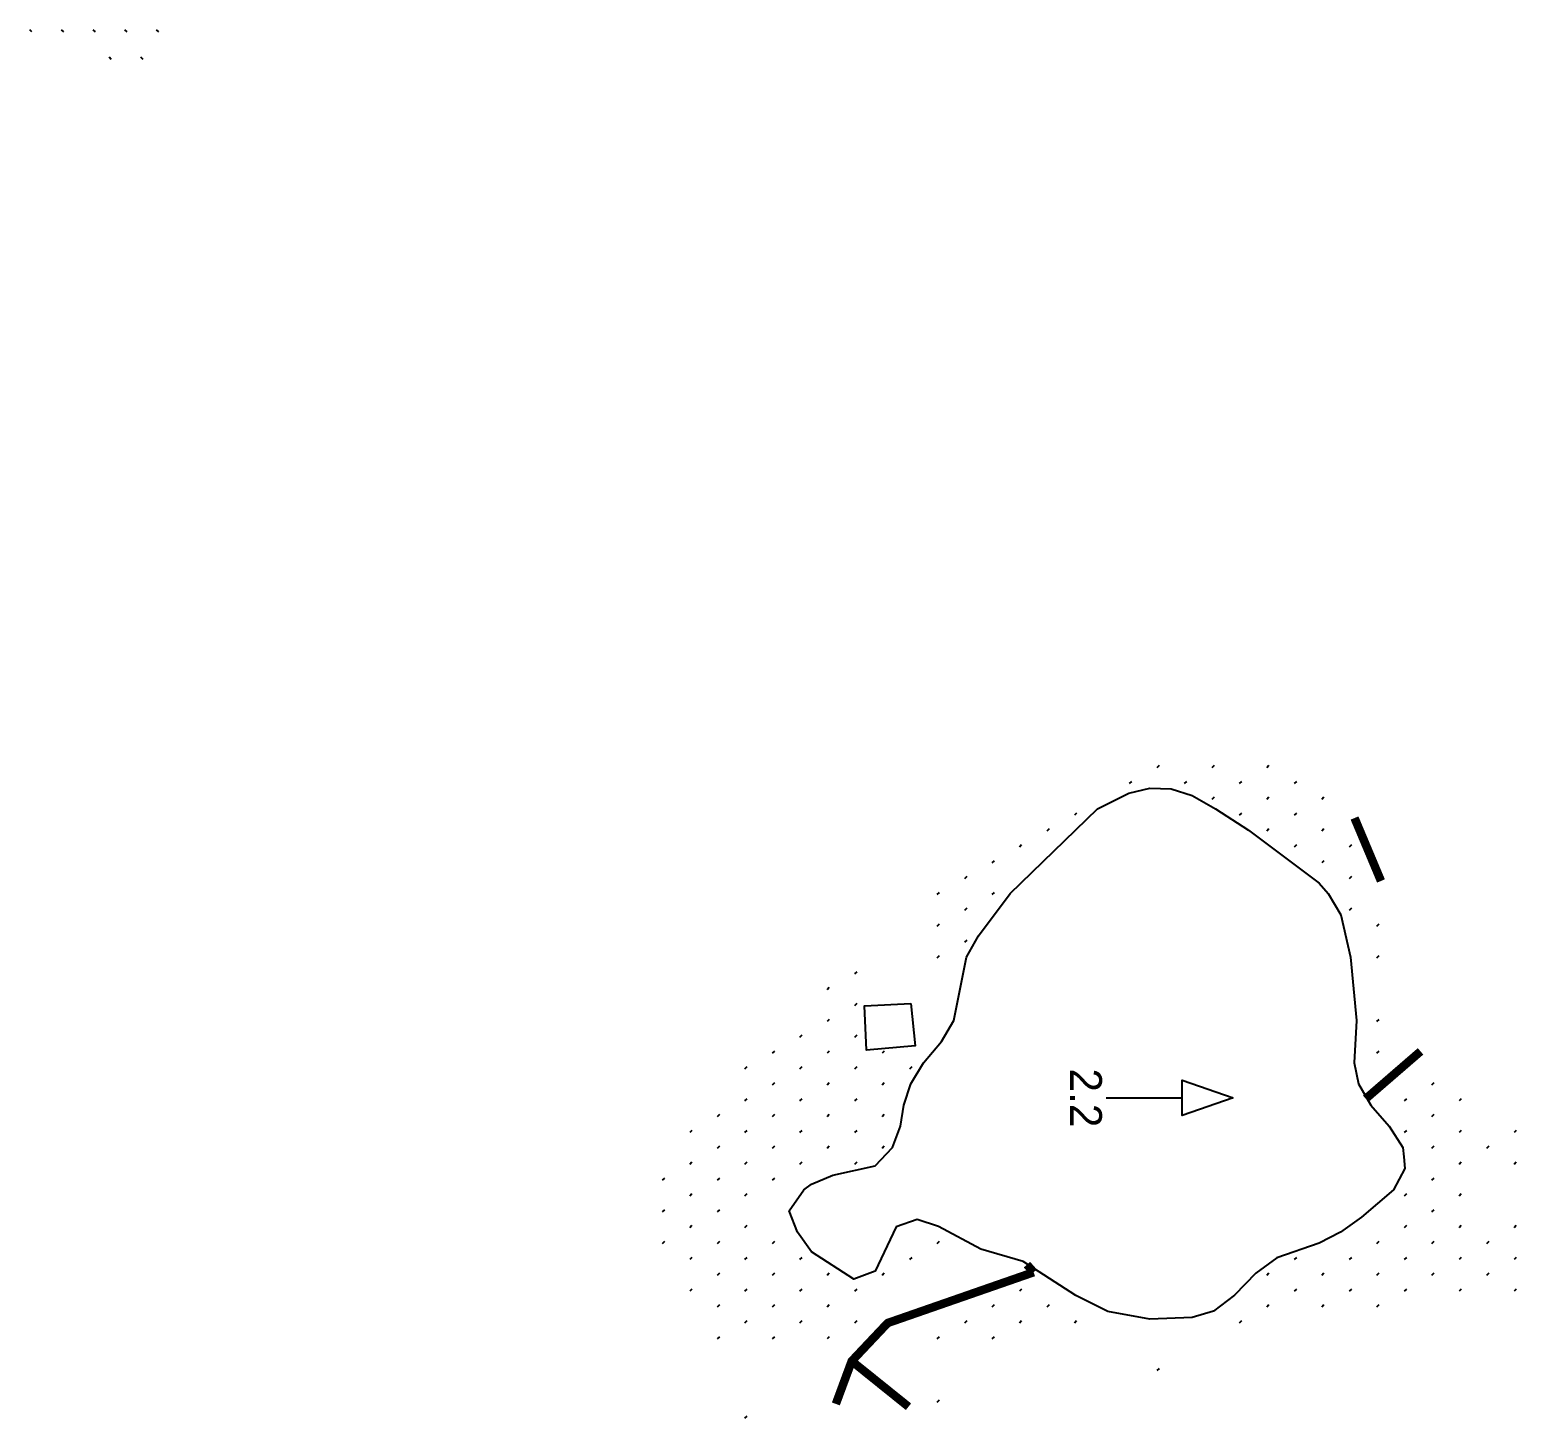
# Model space of a CAD drawing. Header units: millimetres. Extents: x -1 to 1201, y -1 to 901.
# Drawn here: x 844.8 to 985.3, y 173.6 to 304.9 of the extents above; entities that cross this region are included whole.
import ezdxf
from ezdxf.enums import TextEntityAlignment as Align

# ---------------------------------------------------------------- set-up
doc = ezdxf.new("R2010")
doc.units = ezdxf.units.MM
doc.layers.add('ETCH', color=7, linetype='CONTINUOUS')
doc.layers.add('SCORE', color=5, linetype='CONTINUOUS')

msp = doc.modelspace()

# ---------------------------------------------------------------- linework, layer by layer
at = {"layer": 'ETCH'}
for points in [[(844.972, 304.684), (844.76, 304.896)], [(847.972, 304.684), (847.76, 304.896)], [(850.972, 304.684), (850.76, 304.896)], [(853.972, 304.684), (853.76, 304.896)], [(856.972, 304.684), (856.76, 304.896)], [(852.472, 302.086), (852.26, 302.298)], [(855.472, 302.086), (855.26, 302.298)], [(951.534, 235.341), (951.322, 235.128)], [(956.73, 235.341), (956.518, 235.128)], [(961.926, 235.341), (961.714, 235.128)], [(948.936, 233.841), (948.724, 233.628)], [(954.132, 233.841), (953.92, 233.628)], [(959.328, 233.841), (959.116, 233.628)], [(964.524, 233.841), (964.312, 233.628)], [(956.73, 232.341), (956.518, 232.128)], [(961.926, 232.341), (961.714, 232.128)], [(967.122, 232.341), (966.91, 232.128)], [(943.74, 230.841), (943.528, 230.628)], [(959.328, 230.841), (959.116, 230.628)], [(964.524, 230.841), (964.312, 230.628)], [(941.142, 229.341), (940.93, 229.128)], [(961.926, 229.341), (961.714, 229.128)], [(967.122, 229.341), (966.91, 229.128)], [(938.544, 227.841), (938.332, 227.628)], [(964.524, 227.841), (964.312, 227.628)], [(969.72, 227.841), (969.508, 227.628)], [(935.946, 226.341), (935.734, 226.128)], [(967.122, 226.341), (966.91, 226.128)], [(933.348, 224.841), (933.136, 224.628)], [(969.72, 224.841), (969.508, 224.628)], [(930.75, 223.341), (930.538, 223.128)], [(935.946, 223.341), (935.734, 223.128)], [(933.348, 221.841), (933.136, 221.628)], [(969.72, 221.841), (969.508, 221.628)], [(930.75, 220.341), (930.538, 220.128)], [(972.318, 220.341), (972.106, 220.128)], [(933.348, 218.841), (933.136, 218.628)], [(930.75, 217.341), (930.538, 217.128)], [(972.318, 217.341), (972.106, 217.128)], [(922.956, 215.841), (922.744, 215.628)], [(920.358, 214.341), (920.146, 214.128)], [(922.956, 212.841), (922.744, 212.628)], [(920.358, 211.341), (920.146, 211.128)], [(972.318, 211.341), (972.106, 211.128)], [(917.76, 209.841), (917.548, 209.628)], [(922.956, 209.841), (922.744, 209.628)], [(915.162, 208.341), (914.95, 208.128)], [(920.358, 208.341), (920.146, 208.128)], [(925.554, 208.341), (925.342, 208.128)], [(972.318, 208.341), (972.106, 208.128)], [(912.564, 206.841), (912.352, 206.628)], [(917.76, 206.841), (917.548, 206.628)], [(922.956, 206.841), (922.744, 206.628)], [(928.152, 206.841), (927.94, 206.628)], [(915.162, 205.341), (914.95, 205.128)], [(920.358, 205.341), (920.146, 205.128)], [(925.554, 205.341), (925.342, 205.128)], [(977.514, 205.341), (977.302, 205.128)], [(912.564, 203.841), (912.352, 203.628)], [(917.76, 203.841), (917.548, 203.628)], [(922.956, 203.841), (922.744, 203.628)], [(946.529, 203.915), (953.729, 203.915)], [(974.916, 203.841), (974.704, 203.628)], [(980.112, 203.841), (979.9, 203.628)], [(909.966, 202.341), (909.754, 202.128)], [(915.162, 202.341), (914.95, 202.128)], [(920.358, 202.341), (920.146, 202.128)], [(925.554, 202.341), (925.342, 202.128)], [(977.514, 202.341), (977.302, 202.128)], [(907.368, 200.841), (907.156, 200.628)], [(912.564, 200.841), (912.352, 200.628)], [(917.76, 200.841), (917.548, 200.628)], [(922.956, 200.841), (922.744, 200.628)], [(974.916, 200.841), (974.704, 200.628)], [(980.112, 200.841), (979.9, 200.628)], [(985.308, 200.841), (985.096, 200.628)], [(909.966, 199.341), (909.754, 199.128)], [(915.162, 199.341), (914.95, 199.128)], [(920.358, 199.341), (920.146, 199.128)], [(925.554, 199.341), (925.342, 199.128)], [(977.514, 199.341), (977.302, 199.128)], [(982.71, 199.341), (982.498, 199.128)], [(907.368, 197.841), (907.156, 197.628)], [(912.564, 197.841), (912.352, 197.628)], [(917.76, 197.841), (917.548, 197.628)], [(922.956, 197.841), (922.744, 197.628)], [(980.112, 197.841), (979.9, 197.628)], [(985.308, 197.841), (985.096, 197.628)], [(904.77, 196.341), (904.558, 196.128)], [(909.966, 196.341), (909.754, 196.128)], [(915.162, 196.341), (914.95, 196.128)], [(977.514, 196.341), (977.302, 196.128)], [(907.368, 194.841), (907.156, 194.628)], [(912.564, 194.841), (912.352, 194.628)], [(974.916, 194.841), (974.704, 194.628)], [(980.112, 194.841), (979.9, 194.628)], [(904.77, 193.341), (904.558, 193.128)], [(909.966, 193.341), (909.754, 193.128)], [(977.514, 193.341), (977.302, 193.128)], [(907.368, 191.841), (907.156, 191.628)], [(912.564, 191.841), (912.352, 191.628)], [(974.916, 191.841), (974.704, 191.628)], [(980.112, 191.841), (979.9, 191.628)], [(985.308, 191.841), (985.096, 191.628)], [(904.77, 190.341), (904.558, 190.128)], [(909.966, 190.341), (909.754, 190.128)], [(915.162, 190.341), (914.95, 190.128)], [(930.75, 190.341), (930.538, 190.128)], [(972.318, 190.341), (972.106, 190.128)], [(977.514, 190.341), (977.302, 190.128)], [(982.71, 190.341), (982.498, 190.128)], [(907.368, 188.841), (907.156, 188.628)], [(912.564, 188.841), (912.352, 188.628)], [(917.76, 188.841), (917.548, 188.628)], [(928.152, 188.841), (927.94, 188.628)], [(964.524, 188.841), (964.312, 188.628)], [(969.72, 188.841), (969.508, 188.628)], [(974.916, 188.841), (974.704, 188.628)], [(980.112, 188.841), (979.9, 188.628)], [(985.308, 188.841), (985.096, 188.628)], [(909.966, 187.341), (909.754, 187.128)], [(915.162, 187.341), (914.95, 187.128)], [(920.358, 187.341), (920.146, 187.128)], [(925.554, 187.341), (925.342, 187.128)], [(961.926, 187.341), (961.714, 187.128)], [(967.122, 187.341), (966.91, 187.128)], [(972.318, 187.341), (972.106, 187.128)], [(977.514, 187.341), (977.302, 187.128)], [(982.71, 187.341), (982.498, 187.128)], [(907.368, 185.841), (907.156, 185.628)], [(912.564, 185.841), (912.352, 185.628)], [(917.76, 185.841), (917.548, 185.628)], [(922.956, 185.841), (922.744, 185.628)], [(938.544, 185.841), (938.332, 185.628)], [(964.524, 185.841), (964.312, 185.628)], [(969.72, 185.841), (969.508, 185.628)], [(974.916, 185.841), (974.704, 185.628)], [(980.112, 185.841), (979.9, 185.628)], [(985.308, 185.841), (985.096, 185.628)], [(909.966, 184.341), (909.754, 184.128)], [(915.162, 184.341), (914.95, 184.128)], [(920.358, 184.341), (920.146, 184.128)], [(935.946, 184.341), (935.734, 184.128)], [(941.142, 184.341), (940.93, 184.128)], [(961.926, 184.341), (961.714, 184.128)], [(967.122, 184.341), (966.91, 184.128)], [(972.318, 184.341), (972.106, 184.128)], [(912.564, 182.841), (912.352, 182.628)], [(917.76, 182.841), (917.548, 182.628)], [(922.956, 182.841), (922.744, 182.628)], [(933.348, 182.841), (933.136, 182.628)], [(938.544, 182.841), (938.332, 182.628)], [(943.74, 182.841), (943.528, 182.628)], [(959.328, 182.841), (959.116, 182.628)], [(909.966, 181.341), (909.754, 181.128)], [(915.162, 181.341), (914.95, 181.128)], [(920.358, 181.341), (920.146, 181.128)], [(930.75, 181.341), (930.538, 181.128)], [(935.946, 181.341), (935.734, 181.128)], [(951.534, 178.341), (951.322, 178.128)], [(930.75, 175.341), (930.538, 175.128)], [(912.564, 173.841), (912.352, 173.628)]]:
    msp.add_lwpolyline(points, dxfattribs=at)
at = {"layer": 'ETCH', "const_width": 0.8}
for points in [[(972.517, 224.423), (970.017, 230.373)], [(971.078, 203.834), (976.258, 208.314)], [(939.678, 187.434), (939.362, 187.793), (939.045, 188.151)], [(920.978, 174.984), (922.478, 179.034), (925.878, 182.634), (939.678, 187.434)], [(922.478, 179.034), (927.845, 174.718)]]:
    msp.add_lwpolyline(points, dxfattribs=at)
at = {"layer": 'ETCH'}
for points in [[(928.078, 212.834), (928.478, 208.834), (923.878, 208.434), (923.678, 212.634)], [(958.529, 203.915), (953.729, 202.235), (953.729, 205.595)]]:
    msp.add_lwpolyline(points, close=True, dxfattribs=at)
at = {"layer": 'SCORE'}
msp.add_lwpolyline([(974.678, 198.357), (974.782, 197.234), (973.685, 195.234), (970.678, 192.642), (968.678, 191.206), (966.678, 190.19), (962.678, 188.789), (960.678, 187.346), (958.678, 185.269), (956.678, 183.754), (954.678, 183.145), (950.678, 183.007), (946.678, 183.731), (943.654, 185.234), (938.678, 188.433), (934.678, 189.623), (930.678, 191.745), (928.678, 192.406), (926.678, 191.737), (924.678, 187.529), (922.678, 186.77), (918.678, 189.35), (917.357, 191.234), (916.574, 193.234), (917.94, 195.234), (918.678, 195.766), (920.678, 196.623), (924.678, 197.497), (926.34, 199.234), (927.098, 201.234), (927.412, 203.234), (928.078, 205.234), (929.249, 207.234), (930.968, 209.234), (932.127, 211.234), (933.343, 217.234), (934.453, 219.234), (937.453, 223.234), (945.729, 231.234), (948.678, 232.729), (950.678, 233.186), (952.678, 233.129), (954.678, 232.506), (956.885, 231.234), (959.982, 229.234), (966.678, 224.222), (967.509, 223.234), (968.707, 221.234), (969.629, 217.234), (970.2, 211.234), (969.993, 207.234), (970.379, 205.234), (971.565, 203.234), (973.295, 201.234), (974.574, 199.234)], close=True, dxfattribs=at)

# ---------------------------------------------------------------- texts
msp.add_text('2.2', height=3, rotation=270, dxfattribs=at).set_placement((943.129, 203.915), align=Align.CENTER)

doc.saveas('drawing.dxf')
